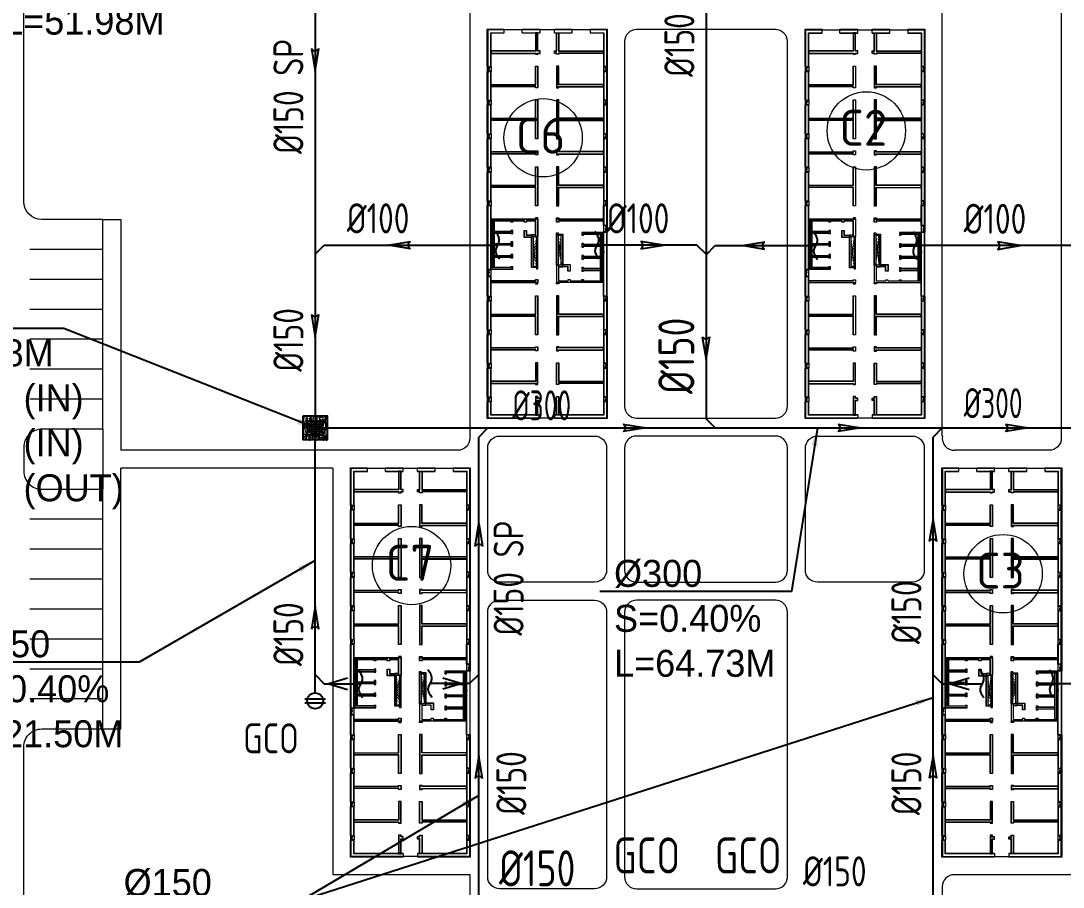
# Model space of a CAD drawing. Header units: metres. Extents: x 6917732 to 8046551, y 3602874 to 4094271.
# Drawn here: x 7174587 to 7261550, y 3701107 to 3773368 of the extents above; entities that cross this region are included whole.
import ezdxf

# ---------------------------------------------------------------- set-up
doc = ezdxf.new("R2010")
doc.units = ezdxf.units.M
doc.header["$LTSCALE"] = 0.5
doc.header["$MEASUREMENT"] = 0
for name, pattern in [('03000 - Plant Layout 1$0$CENTER2', [1.125, 0.75, -0.125, 0.125, -0.125]), ('CENTER2', [1.125, 0.75, -0.125, 0.125, -0.125]), ('HIDDEN2', [4.7625, 3.175, -1.5875]), ('MD-PAV-ACCO-3-AR-001-GRF$0$DASHED2', [0.375, 0.25, -0.125]), ('MD-PAV-ACCO-3-AR-001-GRF$0$HIDDEN', [9.525, 6.35, -3.175])]:
    doc.linetypes.add(name, pattern=pattern)
doc.layers.get('0').update_dxf_attribs({"linetype": 'CONTINUOUS'})
for name, color, linetype, lineweight in [('AN-LEGN', 1, 'CONTINUOUS', 20), ('AN-TEXT', 7, 'CONTINUOUS', 40), ('CI-PED-FOOTPATH', 44, 'CONTINUOUS', 0), ('MD-PAV-ACCO-3-AR-001-GRF$0$AR-P-WLI (0.25)-Internal Lining', 7, 'CONTINUOUS', 35), ('MD-PAV-ACCO-3-AR-001-GRF$0$AR-P-WLX (0.25)-External wall', 3, 'CONTINUOUS', 35), ('MD-PAV-ACCO-3-AR-001-GRF$0$AR-WALL-FULL-EXTR', 72, 'CONTINUOUS', 35), ('MD-PAV-ACCO-3-AR-001-GRF$0$AR-WALL-FULL-INTR', 72, 'CONTINUOUS', 35), ('Sewer Line', 4, 'CONTINUOUS', 25)]:
    doc.layers.add(name, color=color, linetype=linetype, lineweight=lineweight)
for name, color, linetype in [('CI-CEN', 1, '03000 - Plant Layout 1$0$CENTER2'), ('CI-ROAD', 11, 'CONTINUOUS'), ('CI-ROAD-CARPARK', 13, 'CONTINUOUS'), ('Drainage Line', 7, 'CENTER2'), ('MD-PAV-ACCO-3-AR-001-GRF$0$AR-HID (0.2)-Hidden linework', 2, 'MD-PAV-ACCO-3-AR-001-GRF$0$HIDDEN'), ('MD-PAV-ACCO-3-AR-001-GRF$0$AR-HIDDEN', 8, 'MD-PAV-ACCO-3-AR-001-GRF$0$HIDDEN'), ('MD-PAV-ACCO-3-AR-001-GRF$0$AR-P-FRM (0.2)-window', 20, 'CONTINUOUS'), ('P-Detl-Note', 2, 'CONTINUOUS'), ('RD-TXT', 7, 'CONTINUOUS'), ('TXT-BLDG NO', 20, 'CONTINUOUS')]:
    doc.layers.add(name, color=color, linetype=linetype)
doc.layers.get('CI-CEN').off()
doc.styles.add('3.5mm', font='ISO3098B.shx', dxfattribs={"height": 3.5})
doc.styles.add('BASE PLAN SEWER$0$Style-font061', font='font061.shx')
doc.styles.add('ROMANS', font='ROMANS.shx', dxfattribs={"width": 0.9})
doc.dimstyles.new('1-200', dxfattribs={"dimtxt": 3000, "dimasz": 3000, "dimexe": 1000, "dimexo": 1000, "dimgap": 1000, "dimtad": 1, "dimdec": 0, "dimdsep": 46, "dimtxsty": 'ROMANS', "dimcen": 0, "dimclrd": 5, "dimclre": 5, "dimclrt": 2, "dimadec": 0, "dimazin": 2, "dimtfac": 1, "dimtdec": 0, "dimtmove": 2, "dimatfit": 2, "dimfxl": 1, "dimtolj": 1, "dimtzin": 0, "dimlwd": -1, "dimlwe": -1, "dimarcsym": 0})

# ---------------------------------------------------------------- blocks, each defined once
blk = doc.blocks.new('flow direction')
at = {"layer": 'Sewer Line'}
for p, q in [((40, 70), (-380, 0)), ((-380, 0), (40, -70))]:
    blk.add_line(p, q, dxfattribs=at)
blk.add_arc((82, 0), 81.6, 120.66, 239.34, dxfattribs=at)
blk = doc.blocks.new('eewd')
at = {"color": 15, "lineweight": 0}
for p, q in [((12525, -1810, 0), (12525, -1960, 0)), ((13225, -1960, 0), (13225, -1810, 0))]:
    blk.add_line(p, q, dxfattribs=at)
at = {"layer": 'MD-PAV-ACCO-3-AR-001-GRF$0$AR-HID (0.2)-Hidden linework', "color": 15, "lineweight": 0}
for p, q in [((12450, -150, 0), (16325, -275, 0)), ((12450, -275, 0), (16325, -150, 0)), ((15200, -9520, 0), (11325, -9395, 0)), ((15200, -9395, 0), (11325, -9520, 0))]:
    blk.add_line(p, q, dxfattribs=at)
at = {"layer": 'MD-PAV-ACCO-3-AR-001-GRF$0$AR-HIDDEN', "color": 15, "linetype": 'MD-PAV-ACCO-3-AR-001-GRF$0$DASHED2', "lineweight": 0, "ltscale": 0.1, "elevation": 0}
for points in [[(15025, -3935), (12550, -3660)], [(12550, -3935), (15025, -3660)], [(12625, -5735), (15100, -6010)], [(15100, -5735), (12625, -6010)]]:
    blk.add_lwpolyline(points, dxfattribs=at)
at = {"layer": 'MD-PAV-ACCO-3-AR-001-GRF$0$AR-P-FRM (0.2)-window', "color": 15, "lineweight": 0}
for p, q in [((1250, 163, 0), (1250, -150, 0)), ((1650, 163, 0), (1250, 163, 0)), ((1300, 163, 0), (1300, -150, 0)), ((1600, 75, 0), (1300, 75, 0)), ((1600, 45, 0), (1300, 45, 0)), ((1450, -35, 0), (1450, 163, 0)), ((1600, 163, 0), (1600, -150, 0)), ((1650, 163, 0), (1650, -150, 0)), ((4049, 163, 0), (4049, -150, 0)), ((4449, 163, 0), (4049, 163, 0)), ((4099, 163, 0), (4099, -150, 0)), ((4399, 75, 0), (4099, 75, 0)), ((4399, 45, 0), (4099, 45, 0)), ((4249, -35, 0), (4249, 163, 0)), ((4399, 163, 0), (4399, -150, 0)), ((4449, 163, 0), (4449, -150, 0)), ((6849, 163, 0), (6849, -150, 0)), ((7249, 163, 0), (6849, 163, 0)), ((6899, 163, 0), (6899, -150, 0)), ((7199, 75, 0), (6899, 75, 0)), ((7199, 45, 0), (6899, 45, 0)), ((7049, -35, 0), (7049, 163, 0)), ((7199, 163, 0), (7199, -150, 0)), ((7249, 163, 0), (7249, -150, 0)), ((9649, 163, 0), (9649, -150, 0)), ((10049, 163, 0), (9649, 163, 0)), ((9699, 163, 0), (9699, -150, 0)), ((9999, 75, 0), (9699, 75, 0)), ((9999, 45, 0), (9699, 45, 0)), ((9849, -35, 0), (9849, 163, 0)), ((9999, 163, 0), (9999, -150, 0)), ((10049, 163, 0), (10049, -150, 0)), ((11700, 163, 0), (11700, -150, 0)), ((11700, 163, 0), (12300, 163, 0)), ((11750, 163, 0), (11750, -150, 0)), ((11750, 75, 0), (12030, 75, 0)), ((11750, 45, 0), (12250, 45, 0)), ((11970, 15, 0), (11970, 45, 0)), ((11970, 15, 0), (12250, 15, 0)), ((12000, -35, 0), (12000, 163, 0)), ((12030, 45, 0), (12030, 75, 0)), ((12250, 163, 0), (12250, -150, 0)), ((12300, 163, 0), (12300, -150, 0)), ((17600, 163, 0), (17600, -150, 0)), ((18000, 163, 0), (17600, 163, 0)), ((17650, 163, 0), (17650, -150, 0)), ((17950, 75, 0), (17650, 75, 0)), ((17950, 45, 0), (17650, 45, 0)), ((17800, -35, 0), (17800, 163, 0)), ((17950, 163, 0), (17950, -150, 0)), ((18000, 163, 0), (18000, -150, 0)), ((20400, 163, 0), (20400, -150, 0)), ((20800, 163, 0), (20400, 163, 0)), ((20450, 163, 0), (20450, -150, 0)), ((20750, 75, 0), (20450, 75, 0)), ((20750, 45, 0), (20450, 45, 0)), ((20600, -35, 0), (20600, 163, 0)), ((20750, 163, 0), (20750, -150, 0)), ((20800, 163, 0), (20800, -150, 0)), ((23199, 163, 0), (23199, -150, 0)), ((23599, 163, 0), (23199, 163, 0)), ((23249, 163, 0), (23249, -150, 0)), ((23549, 75, 0), (23249, 75, 0)), ((23549, 45, 0), (23249, 45, 0)), ((23399, -35, 0), (23399, 163, 0)), ((23549, 163, 0), (23549, -150, 0)), ((23599, 163, 0), (23599, -150, 0)), ((25999, 163, 0), (25999, -150, 0)), ((26399, 163, 0), (25999, 163, 0)), ((26049, 163, 0), (26049, -150, 0)), ((26349, 75, 0), (26049, 75, 0)), ((26349, 45, 0), (26049, 45, 0)), ((26199, -35, 0), (26199, 163, 0)), ((26349, 163, 0), (26349, -150, 0)), ((26399, 163, 0), (26399, -150, 0)), ((28799, 163, 0), (28799, -150, 0)), ((29199, 163, 0), (28799, 163, 0)), ((28849, 163, 0), (28849, -150, 0)), ((29149, 75, 0), (28849, 75, 0)), ((29149, 45, 0), (28849, 45, 0)), ((28999, -35, 0), (28999, 163, 0)), ((29149, 163, 0), (29149, -150, 0)), ((29199, 163, 0), (29199, -150, 0)), ((1650, -150, 0), (1250, -150, 0)), ((4449, -150, 0), (4049, -150, 0)), ((7249, -150, 0), (6849, -150, 0)), ((10049, -150, 0), (9649, -150, 0)), ((11700, -150, 0), (12300, -150, 0)), ((18000, -150, 0), (17600, -150, 0)), ((20800, -150, 0), (20400, -150, 0)), ((23599, -150, 0), (23199, -150, 0)), ((26399, -150, 0), (25999, -150, 0)), ((29199, -150, 0), (28799, -150, 0)), ((1250, -9833, 0), (1250, -9520, 0)), ((1650, -9520, 0), (1250, -9520, 0)), ((1300, -9833, 0), (1300, -9520, 0)), ((1600, -9833, 0), (1600, -9520, 0)), ((1650, -9833, 0), (1650, -9520, 0)), ((4049, -9833, 0), (4049, -9520, 0)), ((4449, -9520, 0), (4049, -9520, 0)), ((4099, -9833, 0), (4099, -9520, 0)), ((4399, -9833, 0), (4399, -9520, 0)), ((4449, -9833, 0), (4449, -9520, 0)), ((6849, -9833, 0), (6849, -9520, 0)), ((7249, -9520, 0), (6849, -9520, 0)), ((6899, -9833, 0), (6899, -9520, 0)), ((7199, -9833, 0), (7199, -9520, 0)), ((7249, -9833, 0), (7249, -9520, 0)), ((9649, -9833, 0), (9649, -9520, 0)), ((10049, -9520, 0), (9649, -9520, 0)), ((9699, -9833, 0), (9699, -9520, 0)), ((9999, -9833, 0), (9999, -9520, 0)), ((10049, -9833, 0), (10049, -9520, 0)), ((15350, -9833, 0), (15350, -9520, 0)), ((15950, -9520, 0), (15350, -9520, 0)), ((15400, -9833, 0), (15400, -9520, 0)), ((15900, -9833, 0), (15900, -9520, 0)), ((15950, -9833, 0), (15950, -9520, 0)), ((17600, -9833, 0), (17600, -9520, 0)), ((18000, -9520, 0), (17600, -9520, 0)), ((17650, -9833, 0), (17650, -9520, 0)), ((17950, -9833, 0), (17950, -9520, 0)), ((18000, -9833, 0), (18000, -9520, 0)), ((20400, -9833, 0), (20400, -9520, 0)), ((20800, -9520, 0), (20400, -9520, 0)), ((20450, -9833, 0), (20450, -9520, 0)), ((20750, -9833, 0), (20750, -9520, 0)), ((20800, -9833, 0), (20800, -9520, 0)), ((23199, -9833, 0), (23199, -9520, 0)), ((23599, -9520, 0), (23199, -9520, 0)), ((23249, -9833, 0), (23249, -9520, 0)), ((23549, -9833, 0), (23549, -9520, 0)), ((23599, -9833, 0), (23599, -9520, 0)), ((25999, -9833, 0), (25999, -9520, 0)), ((26399, -9520, 0), (25999, -9520, 0)), ((26049, -9833, 0), (26049, -9520, 0)), ((26349, -9833, 0), (26349, -9520, 0)), ((26399, -9833, 0), (26399, -9520, 0)), ((28799, -9833, 0), (28799, -9520, 0)), ((29199, -9520, 0), (28799, -9520, 0)), ((28849, -9833, 0), (28849, -9520, 0)), ((29149, -9833, 0), (29149, -9520, 0)), ((29199, -9833, 0), (29199, -9520, 0)), ((1650, -9833, 0), (1250, -9833, 0)), ((1600, -9715, 0), (1300, -9715, 0)), ((1600, -9745, 0), (1300, -9745, 0)), ((1450, -9635, 0), (1450, -9833, 0)), ((4449, -9833, 0), (4049, -9833, 0)), ((4399, -9715, 0), (4099, -9715, 0)), ((4399, -9745, 0), (4099, -9745, 0)), ((4249, -9635, 0), (4249, -9833, 0)), ((7249, -9833, 0), (6849, -9833, 0)), ((7199, -9715, 0), (6899, -9715, 0)), ((7199, -9745, 0), (6899, -9745, 0)), ((7049, -9635, 0), (7049, -9833, 0)), ((10049, -9833, 0), (9649, -9833, 0)), ((9999, -9715, 0), (9699, -9715, 0)), ((9999, -9745, 0), (9699, -9745, 0)), ((9849, -9635, 0), (9849, -9833, 0)), ((15950, -9833, 0), (15350, -9833, 0)), ((15680, -9685, 0), (15400, -9685, 0)), ((15900, -9715, 0), (15400, -9715, 0)), ((15620, -9715, 0), (15620, -9745, 0)), ((15900, -9745, 0), (15620, -9745, 0)), ((15650, -9635, 0), (15650, -9833, 0)), ((15680, -9685, 0), (15680, -9715, 0)), ((18000, -9833, 0), (17600, -9833, 0)), ((17950, -9715, 0), (17650, -9715, 0)), ((17950, -9745, 0), (17650, -9745, 0)), ((17800, -9635, 0), (17800, -9833, 0)), ((20800, -9833, 0), (20400, -9833, 0)), ((20750, -9715, 0), (20450, -9715, 0)), ((20750, -9745, 0), (20450, -9745, 0)), ((20600, -9635, 0), (20600, -9833, 0)), ((23599, -9833, 0), (23199, -9833, 0)), ((23549, -9715, 0), (23249, -9715, 0)), ((23549, -9745, 0), (23249, -9745, 0)), ((23399, -9635, 0), (23399, -9833, 0)), ((26399, -9833, 0), (25999, -9833, 0)), ((26349, -9715, 0), (26049, -9715, 0)), ((26349, -9745, 0), (26049, -9745, 0)), ((26199, -9635, 0), (26199, -9833, 0)), ((29199, -9833, 0), (28799, -9833, 0)), ((29149, -9715, 0), (28849, -9715, 0)), ((29149, -9745, 0), (28849, -9745, 0)), ((28999, -9635, 0), (28999, -9833, 0))]:
    blk.add_line(p, q, dxfattribs=at)
at = {"layer": 'MD-PAV-ACCO-3-AR-001-GRF$0$AR-P-WLI (0.25)-Internal Lining', "color": 15, "lineweight": 0, "ltscale": 0.25}
for p, q in [((12300, -150, 0), (12300, -1960, 0)), ((12325, -150, 0), (12325, -1935, 0)), ((12425, -1835, 0), (12425, -150, 0)), ((12450, -1810, 0), (12450, -150, 0)), ((12450, -275, 0), (16325, -275, 0)), ((12450, -375, 0), (16325, -375, 0)), ((16325, -400, 0), (12450, -395, 0)), ((13300, -396, 0), (13300, -1810, 0)), ((13325, -396, 0), (13325, -1810, 0)), ((13425, -396, 0), (13425, -1810, 0)), ((13450, -397, 0), (13450, -1810, 0)), ((14300, -1810, 0), (14300, -398, 0)), ((14325, -1810, 0), (14325, -398, 0)), ((14425, -398, 0), (14425, -1810, 0)), ((14450, -400, 0), (14450, -1810, 0)), ((16325, -275, 0), (16325, -400, 0)), ((12300, -1960, 0), (12525, -1960, 0)), ((12325, -1935, 0), (12525, -1935, 0)), ((12525, -1835, 0), (12425, -1835, 0)), ((12525, -1810, 0), (12450, -1810, 0)), ((13525, -1810, 0), (13225, -1810, 0)), ((13525, -1835, 0), (13225, -1835, 0)), ((13225, -1935, 0), (13525, -1935, 0)), ((13225, -1960, 0), (13525, -1960, 0)), ((13525, -1960, 0), (13525, -1810, 0)), ((13525, -1935, 0), (13525, -1835, 0)), ((14425, -7710, 0), (14125, -7710, 0)), ((14125, -7710, 0), (14125, -7860, 0)), ((14425, -7735, 0), (14125, -7735, 0)), ((14125, -7735, 0), (14125, -7835, 0)), ((14425, -7860, 0), (14425, -7710, 0)), ((15350, -7710, 0), (15125, -7710, 0)), ((15125, -7710, 0), (15125, -7860, 0)), ((15325, -7735, 0), (15125, -7735, 0)), ((15325, -9520, 0), (15325, -7735, 0)), ((15350, -9520, 0), (15350, -7710, 0)), ((13200, -9295, 0), (13200, -7860, 0)), ((13225, -9295, 0), (13225, -7835, 0)), ((13325, -9295, 0), (13325, -7835, 0)), ((13350, -9295, 0), (13350, -7860, 0)), ((14125, -7835, 0), (14225, -7835, 0)), ((14125, -7860, 0), (14200, -7860, 0)), ((14200, -9295, 0), (14200, -7860, 0)), ((14225, -9295, 0), (14225, -7835, 0)), ((14325, -7835, 0), (14425, -7835, 0)), ((14325, -9295, 0), (14325, -7835, 0)), ((14350, -7860, 0), (14425, -7860, 0)), ((14350, -9295, 0), (14350, -7860, 0)), ((15125, -7835, 0), (15225, -7835, 0)), ((15125, -7860, 0), (15200, -7860, 0)), ((15200, -9520, 0), (15200, -7860, 0)), ((15225, -9520, 0), (15225, -7835, 0)), ((11325, -9395, 0), (11325, -9270, 0)), ((11325, -9270, 0), (15200, -9270, 0)), ((11325, -9395, 0), (11325, -9295, 0)), ((11325, -9295, 0), (15200, -9295, 0)), ((13525, -9395, 0), (11325, -9395, 0)), ((15200, -9395, 0), (11325, -9395, 0)), ((13775, -9520, 0), (13675, -9520, 0)), ((13800, -9545, 0), (13675, -9545, 0))]:
    blk.add_line(p, q, dxfattribs=at)
at = {"layer": 'MD-PAV-ACCO-3-AR-001-GRF$0$AR-P-WLI (0.25)-Internal Lining', "color": 15, "lineweight": 0, "elevation": 0}
for points in [[(2775, -150), (2775, -3885), (2675, -3885), (2675, -4035), (2775, -4035), (2775, -4035), (4474, -4035), (4474, -3885), (2925, -3885), (2925, -150)], [(2750, -150), (2750, -3860), (2675, -3860), (2675, -4060), (2775, -4060), (4474, -4060), (4474, -3860), (2950, -3860), (2950, -150)], [(2925, -125), (2775, -125)], [(12325, -4035), (15025, -4035)], [(15125, -3885), (15150, -3885), (15150, -3535), (15025, -3535), (15025, -3885)], [(12525, -5785), (12500, -5785), (12500, -6135), (12625, -6135), (12625, -5785)], [(12625, -5635), (15325, -5635)], [(16300, -7685), (16300, -5810), (16225, -5810), (16225, -5610), (16500, -5610), (16500, -9545), (16300, -9545), (16300, -7710)], [(24900, -9520), (24900, -5810), (26425, -5810), (26425, -5610), (23175, -5610), (23175, -5810), (24700, -5810), (24700, -9520)], [(24875, -9520), (24875, -5785), (26425, -5785), (26425, -5635), (23175, -5635), (23175, -5785), (24725, -5785), (24725, -9520)]]:
    blk.add_lwpolyline(points, dxfattribs=at)
for points in [[(5750, -125), (5750, -3860), (5825, -3860), (5825, -4060), (5474, -4060), (5474, -3860), (5550, -3860), (5550, -125)], [(5725, -150), (5725, -3885), (5825, -3885), (5825, -4035), (5474, -4035), (5474, -3885), (5575, -3885), (5575, -150)], [(8550, -125), (8550, -3860), (10075, -3860), (10075, -4060), (6825, -4060), (6825, -3860), (8350, -3860), (8350, -125)], [(8525, -150), (8525, -3885), (10075, -3885), (10075, -4035), (6825, -4035), (6825, -3885), (8375, -3885), (8375, -150)], [(11350, -125), (11350, -3860), (11425, -3860), (11425, -4060), (11150, -4060), (11150, -125)], [(11325, -150), (11325, -3885), (11425, -3885), (11425, -4035), (11175, -4035), (11175, -150)], [(16500, -125), (16500, -4060), (15025, -4060), (15025, -3860), (16300, -3860), (16300, -3110), (16225, -3110), (16225, -2910), (16300, -2910), (16300, -125)], [(16475, -150), (16475, -4035), (15025, -4035), (15025, -3885), (16325, -3885), (16325, -3085), (16225, -3085), (16225, -2935), (16325, -2935), (16325, -150)], [(19300, -125), (19300, -3860), (20825, -3860), (20825, -4060), (17575, -4060), (17575, -3860), (19100, -3860), (19100, -125)], [(19275, -150), (19275, -3885), (20825, -3885), (20825, -4035), (17575, -4035), (17575, -3885), (19125, -3885), (19125, -150)], [(22100, -125), (22100, -3860), (22175, -3860), (22175, -4060), (21825, -4060), (21825, -3860), (21900, -3860), (21900, -125)], [(22075, -150), (22075, -3885), (22175, -3885), (22175, -4035), (21825, -4035), (21825, -3885), (21925, -3885), (21925, -150)], [(24900, -125), (24900, -3860), (26425, -3860), (26425, -4060), (23175, -4060), (23175, -3860), (24700, -3860), (24700, -125)], [(24875, -150), (24875, -3885), (26425, -3885), (26425, -4035), (23175, -4035), (23175, -3885), (24725, -3885), (24725, -150)], [(24725, -3885), (24875, -3885), (24875, -150), (24725, -150)], [(27700, -125), (27700, -3860), (29225, -3860), (29225, -4060), (27425, -4060), (27425, -3860), (27500, -3860), (27500, -125)], [(27675, -150), (27675, -3885), (29225, -3885), (29225, -4035), (27425, -4035), (27425, -3885), (27525, -3885), (27525, -150)], [(30500, -4060), (32025, -4060), (32025, -3860), (30500, -3860), (30500, -125), (30300, -125), (30300, -3860), (30225, -3860), (30225, -4060), (30300, -4060), (30300, -4235), (30500, -4235)], [(30475, -4035), (32000, -4035), (32000, -3885), (30475, -3885), (30475, -150), (30325, -150), (30325, -3885), (30225, -3885), (30225, -4035), (30325, -4035), (30325, -4235), (30475, -4235)], [(14950, -2910), (15525, -2910), (15525, -3110), (15150, -3110), (15150, -3535), (14950, -3535)], [(14975, -2935), (15525, -2935), (15525, -3085), (15125, -3085), (15125, -3535), (14975, -3535)], [(125, -4060), (1345, -4060), (1345, -4235), (1545, -4235), (1545, -4060), (1675, -4060), (1675, -3860), (125, -3860)], [(125, -4035), (1370, -4035), (1370, -4235), (1520, -4235), (1520, -4035), (1675, -4035), (1675, -3885), (125, -3885)], [(11175, -4060), (11175, -3860), (11075, -3860), (11075, -4060)], [(11175, -4035), (11175, -3885), (11075, -3885), (11075, -4035)], [(12325, -3935), (12325, -4060), (15025, -4060), (15025, -3935)], [(15025, -3660), (12550, -3660), (12550, -3935), (12425, -3935), (12425, -3535), (15025, -3535)], [(15025, -3660), (12550, -3660), (12550, -3935), (12450, -3935), (12450, -3560), (15025, -3560)], [(15125, -3535), (15025, -3535), (15025, -3885), (15125, -3885)], [(16475, -3885), (16475, -4035), (16575, -4035), (16575, -3885)], [(16500, -3860), (16500, -4060), (16575, -4060), (16575, -3860)], [(125, -5635), (1370, -5635), (1370, -5435), (1520, -5435), (1520, -5635), (1675, -5635), (1675, -5785), (125, -5785)], [(125, -5610), (1345, -5610), (1345, -5435), (1545, -5435), (1545, -5610), (1675, -5610), (1675, -5810), (125, -5810)], [(2750, -9545), (2750, -5810), (2675, -5810), (2675, -5610), (2775, -5610), (4474, -5610), (4474, -5810), (2950, -5810), (2950, -9545)], [(2775, -9520), (2775, -5785), (2675, -5785), (2675, -5635), (2775, -5635), (2775, -5635), (4474, -5635), (4474, -5785), (2925, -5785), (2925, -9520)], [(5750, -9545), (5750, -5810), (5825, -5810), (5825, -5610), (5474, -5610), (5474, -5810), (5550, -5810), (5550, -9545)], [(5725, -9520), (5725, -5785), (5825, -5785), (5825, -5635), (5474, -5635), (5474, -5785), (5575, -5785), (5575, -9520)], [(8550, -9545), (8550, -5810), (10075, -5810), (10075, -5610), (6825, -5610), (6825, -5810), (8350, -5810), (8350, -9545)], [(8525, -9520), (8525, -5785), (10075, -5785), (10075, -5635), (6825, -5635), (6825, -5785), (8375, -5785), (8375, -9520)], [(11175, -5610), (11175, -5810), (11075, -5810), (11075, -5610)], [(11175, -5610), (11175, -5810), (11075, -5810), (11075, -5610)], [(11175, -5635), (11175, -5785), (11075, -5785), (11075, -5635)], [(11175, -5635), (11175, -5785), (11075, -5785), (11075, -5635)], [(11175, -9520), (11175, -5635), (12625, -5635), (12625, -5785), (11325, -5785), (11325, -6585), (11425, -6585), (11425, -6735), (11325, -6735), (11325, -9520)], [(12525, -6135), (12625, -6135), (12625, -5785), (12525, -5785)], [(12625, -5735), (12625, -5610), (15325, -5610), (15325, -5735)], [(12625, -6010), (15100, -6010), (15100, -5735), (15225, -5735), (15225, -6135), (12625, -6135)], [(12625, -6010), (15100, -6010), (15100, -5735), (15200, -5735), (15200, -6110), (12625, -6110)], [(16325, -9520), (16325, -5785), (16225, -5785), (16225, -5635), (16475, -5635), (16475, -9520)], [(16475, -5785), (16475, -5635), (16575, -5635), (16575, -5785)], [(16500, -5810), (16500, -5610), (16575, -5610), (16575, -5810)], [(19300, -9545), (19300, -5810), (20825, -5810), (20825, -5610), (17575, -5610), (17575, -5810), (19100, -5810), (19100, -9545)], [(19275, -9520), (19275, -5785), (20825, -5785), (20825, -5635), (17575, -5635), (17575, -5785), (19125, -5785), (19125, -9520)], [(22100, -9545), (22100, -5810), (22175, -5810), (22175, -5610), (21825, -5610), (21825, -5810), (21900, -5810), (21900, -9545)], [(22075, -9520), (22075, -5785), (22175, -5785), (22175, -5635), (21825, -5635), (21825, -5785), (21925, -5785), (21925, -9520)], [(27700, -9545), (27700, -5810), (29225, -5810), (29225, -5610), (27425, -5610), (27425, -5810), (27500, -5810), (27500, -9545)], [(27675, -9520), (27675, -5785), (29225, -5785), (29225, -5635), (27425, -5635), (27425, -5785), (27525, -5785), (27525, -9520)], [(30475, -5635), (32000, -5635), (32000, -5785), (30475, -5785), (30475, -9520), (30325, -9520), (30325, -5785), (30225, -5785), (30225, -5635), (30325, -5635), (30325, -5435), (30475, -5435)], [(30500, -5610), (32025, -5610), (32025, -5810), (30500, -5810), (30500, -9545), (30300, -9545), (30300, -5810), (30225, -5810), (30225, -5610), (30300, -5610), (30300, -5435), (30500, -5435)], [(12675, -6735), (12125, -6735), (12125, -6585), (12525, -6585), (12525, -6135), (12675, -6135)], [(12700, -6760), (12125, -6760), (12125, -6560), (12500, -6560), (12500, -6135), (12700, -6135)]]:
    blk.add_lwpolyline(points, close=True, dxfattribs=at)
at = {"layer": 'MD-PAV-ACCO-3-AR-001-GRF$0$AR-P-WLI (0.25)-Internal Lining', "color": 15, "lineweight": 0, "ltscale": 0.25, "elevation": 0}
for points in [[(15275, -1935), (15525, -1935), (15525, -1835), (15425, -1835), (15425, -399)], [(15325, -399), (15325, -1835), (15275, -1835), (15275, -1935), (15275, -1935)], [(15300, -399), (15300, -1810), (15275, -1810), (15275, -1960), (15525, -1960), (15525, -1810), (15450, -1810), (15450, -399)], [(15450, -375), (15300, -375)], [(15425, -375), (15325, -375)], [(12425, -7735), (12125, -7735), (12125, -7835), (12225, -7835), (12225, -9295), (12325, -9295), (12325, -7835), (12425, -7835), (12425, -7735), (12425, -7735)], [(13350, -7860), (13425, -7860), (13425, -7710), (13125, -7710), (13125, -7860), (13200, -7860)], [(13325, -7835), (13400, -7835), (13400, -7735), (13125, -7735), (13125, -7835), (13225, -7835)], [(13325, -7860), (13325, -7860)]]:
    blk.add_lwpolyline(points, dxfattribs=at)
for points in [[(14575, -1810), (14225, -1810), (14225, -1960), (14575, -1960)], [(14575, -1835), (14225, -1835), (14225, -1935), (14575, -1935)], [(16225, -1810), (16325, -1810), (16325, -1960), (16225, -1960)], [(16225, -1835), (16300, -1835), (16300, -1935), (16225, -1935)], [(11425, -7860), (11325, -7860), (11325, -7710), (11425, -7710)], [(11425, -7835), (11350, -7835), (11350, -7735), (11425, -7735)], [(12425, -7710), (12125, -7710), (12125, -7860), (12200, -7860), (12200, -9295), (12350, -9295), (12350, -7860), (12425, -7860)]]:
    blk.add_lwpolyline(points, close=True, dxfattribs=at)
at = {"layer": 'MD-PAV-ACCO-3-AR-001-GRF$0$AR-P-WLX (0.25)-External wall', "color": 15, "lineweight": 0}
for p, q in [((1250, 163, 0), (1250, -150, 0)), ((1650, 163, 0), (1650, -150, 0)), ((4049, 163, 0), (4049, -150, 0)), ((4449, 163, 0), (4449, -150, 0)), ((6849, 163, 0), (6849, -150, 0)), ((7249, 163, 0), (7249, -150, 0)), ((9649, 163, 0), (9649, -150, 0)), ((10049, 163, 0), (10049, -150, 0)), ((11700, 163, 0), (11700, -150, 0)), ((12300, 163, 0), (12300, -150, 0)), ((18000, 163, 0), (18000, -150, 0)), ((20400, -150, 0), (20400, 163, 0)), ((20800, -150, 0), (20800, 163, 0)), ((23199, 163, 0), (23199, -150, 0)), ((23599, 163, 0), (23599, -150, 0)), ((25999, 163, 0), (25999, -150, 0)), ((26399, 163, 0), (26399, -150, 0)), ((28799, 163, 0), (28799, -150, 0)), ((29199, 163, 0), (29199, -150, 0)), ((32000, -1254, 0), (32313, -1254, 0)), ((32000, -2754, 0), (32313, -2754, 0)), ((32000, -4235, 0), (32313, -4235, 0)), ((32000, -5435, 0), (32313, -5435, 0)), ((32000, -6914, 0), (32313, -6914, 0)), ((32313, -8414, 0), (32000, -8414, 0)), ((1250, -9520, 0), (1250, -9833, 0)), ((1650, -9520, 0), (1650, -9833, 0)), ((4049, -9520, 0), (4049, -9833, 0)), ((4449, -9520, 0), (4449, -9833, 0)), ((6849, -9520, 0), (6849, -9833, 0)), ((7249, -9520, 0), (7249, -9833, 0)), ((9649, -9520, 0), (9649, -9833, 0)), ((10049, -9833, 0), (10049, -9520, 0)), ((15350, -9833, 0), (15350, -9520, 0)), ((15950, -9833, 0), (15950, -9520, 0)), ((17600, -9520, 0), (17600, -9833, 0)), ((17600, -9833, 0), (17600, -9520, 0)), ((18000, -9520, 0), (18000, -9833, 0)), ((20400, -9520, 0), (20400, -9833, 0)), ((20800, -9520, 0), (20800, -9833, 0)), ((23199, -9520, 0), (23199, -9833, 0)), ((23599, -9520, 0), (23599, -9833, 0)), ((25999, -9520, 0), (25999, -9833, 0)), ((26399, -9520, 0), (26399, -9833, 0)), ((28799, -9520, 0), (28799, -9833, 0)), ((29199, -9520, 0), (29199, -9833, 0))]:
    blk.add_line(p, q, dxfattribs=at)
at = {"layer": 'MD-PAV-ACCO-3-AR-001-GRF$0$AR-P-WLX (0.25)-External wall', "color": 15, "lineweight": 0, "elevation": 0}
for points in [[(-163, -4235), (-163, 163), (1250, 163)], [(1250, 125), (-125, 125), (-125, -4235)], [(1650, 163), (4049, 163)], [(4049, 125), (1650, 125)], [(4449, 163), (6849, 163)], [(6849, 125), (4449, 125)], [(7249, 163), (9649, 163)], [(9649, 125), (7249, 125)], [(10049, 163), (11700, 163)], [(11700, 125), (10049, 125)], [(12300, 163), (17600, 163)], [(17600, 125), (12300, 125)], [(17600, 163), (17600, -150)], [(18000, 163), (20400, 163)], [(20400, 125), (18000, 125)], [(20800, 163), (23199, 163)], [(23199, 125), (20800, 125)], [(23599, 163), (25999, 163)], [(25999, 125), (23599, 125)], [(26399, 163), (28799, 163)], [(28799, 125), (26399, 125)], [(29199, 163), (32313, 163), (32313, -1254)], [(32275, -1254), (32275, 125), (29199, 125)], [(125, -4235), (125, -125), (1250, -125)], [(150, -4235), (150, -150), (1250, -150)], [(1650, -125), (1650, -125), (4049, -125)], [(1650, -150), (4049, -150)], [(4449, -125), (4449, -125), (6849, -125)], [(4449, -150), (6849, -150)], [(7249, -125), (7249, -125), (9649, -125)], [(7249, -150), (9649, -150)], [(10049, -125), (10049, -125), (11700, -125)], [(10049, -150), (11700, -150)], [(12300, -125), (17600, -125)], [(12300, -150), (17600, -150)], [(18000, -125), (18000, -125), (20400, -125)], [(18000, -150), (20400, -150)], [(20800, -125), (20800, -125), (23199, -125)], [(20800, -150), (23199, -150)], [(23599, -125), (23599, -125), (25999, -125)], [(23599, -150), (25999, -150)], [(26399, -125), (26399, -125), (28799, -125)], [(26399, -150), (28799, -150)], [(29199, -125), (29199, -125), (32025, -125), (32025, -1254)], [(29199, -150), (32000, -150), (32000, -1254)], [(32000, -2754), (32000, -4235)], [(32025, -2754), (32025, -4235)], [(32275, -4235), (32275, -2754)], [(32313, -2754), (32313, -4235)], [(1250, -9833), (-163, -9833), (-163, -5435)], [(-125, -5435), (-125, -9795), (1250, -9795)], [(1250, -9545), (1250, -9545), (125, -9545), (125, -5435)], [(1250, -9520), (150, -9520), (150, -5435)], [(32000, -5435), (32000, -6914)], [(32025, -5435), (32025, -6914)], [(32275, -6914), (32275, -5435)], [(32313, -5435), (32313, -6914)], [(29199, -9795), (32275, -9795), (32275, -8414)], [(32025, -8414), (32025, -9545), (29199, -9545)], [(32313, -8414), (32313, -9833), (29199, -9833)], [(32000, -8414), (32000, -9520), (29199, -9520)], [(4049, -9520), (1650, -9520)], [(4049, -9545), (4049, -9545), (1650, -9545)], [(6849, -9520), (4449, -9520)], [(6849, -9545), (6849, -9545), (4449, -9545)], [(9649, -9520), (7249, -9520)], [(9649, -9545), (9628, -9545), (7249, -9545)], [(10049, -9520), (15350, -9520)], [(10049, -9545), (10049, -9545), (15350, -9545)], [(17600, -9520), (15950, -9520)], [(15950, -9520), (17600, -9520)], [(17600, -9545), (17600, -9545), (15950, -9545)], [(15950, -9545), (15950, -9545), (17600, -9545)], [(20400, -9520), (18000, -9520)], [(20400, -9545), (20400, -9545), (18000, -9545)], [(23199, -9520), (20800, -9520)], [(23199, -9545), (23199, -9545), (20800, -9545)], [(25999, -9520), (23599, -9520)], [(25999, -9545), (25999, -9545), (23599, -9545)], [(28799, -9520), (26399, -9520)], [(28799, -9545), (28799, -9545), (26399, -9545)], [(1650, -9795), (4049, -9795)], [(4049, -9833), (1650, -9833)], [(4449, -9795), (6849, -9795)], [(6849, -9833), (4449, -9833)], [(7249, -9795), (9649, -9795)], [(9649, -9833), (7249, -9833)], [(15350, -9795), (10049, -9795)], [(10049, -9833), (15350, -9833)], [(15950, -9795), (17600, -9795)], [(17600, -9795), (15950, -9795)], [(17600, -9833), (15950, -9833)], [(15950, -9833), (17600, -9833)], [(18000, -9795), (20400, -9795)], [(20400, -9833), (18000, -9833)], [(20800, -9795), (23199, -9795)], [(23199, -9833), (20800, -9833)], [(23599, -9795), (25999, -9795)], [(25999, -9833), (23599, -9833)], [(26399, -9795), (28799, -9795)], [(28799, -9833), (26399, -9833)]]:
    blk.add_lwpolyline(points, dxfattribs=at)
at = {"layer": 'MD-PAV-ACCO-3-AR-001-GRF$0$AR-WALL-FULL-EXTR', "color": 15, "lineweight": 0}
for p, q in [((150, -4235, 0), (-163, -4235, 0)), ((150, -5435, 0), (-163, -5435, 0))]:
    blk.add_line(p, q, dxfattribs=at)
at = {"layer": 'MD-PAV-ACCO-3-AR-001-GRF$0$AR-WALL-FULL-INTR', "color": 15, "lineweight": 0, "elevation": 0}
blk.add_lwpolyline([(24725, -9520), (24725, -5785), (24875, -5785), (24875, -9520)], dxfattribs=at)
blk = doc.blocks.new('sdsxdc')
at = {"layer": 'CI-PED-FOOTPATH', "color": 15, "lineweight": 0, "elevation": 33, "flags": 128}
for points in [[(7174834, 3809099), (7199626, 3809208, -0.415548), (7200631, 3808207), (7200626, 3775319), (7211041, 3775317, -0.414178), (7212041, 3774317), (7212040, 3738551, -0.414253), (7211039, 3737551), (7200619, 3737553)], [(7251467, 3738728), (7251467, 3738728), (7251468, 3774581, -0.414249), (7252468, 3775581), (7260397, 3775579, -0.414214), (7261397, 3774579), (7261391, 3738544, -0.414214), (7260391, 3737544), (7252504, 3737546)], [(7223459, 3727545, -0.414212), (7222459, 3726545), (7214539, 3726545, -0.414215), (7213539, 3727545), (7213539, 3737738, -0.41425), (7214540, 3738738), (7222460, 3738736, -0.414177), (7223459, 3737736), (7223459, 3727545)], [(7237546, 3726545, 0.414212), (7238546, 3727544), (7238547, 3737734, 0.414177), (7237547, 3738734), (7225960, 3738736, 0.41425), (7224959, 3737736), (7224959, 3727545, 0.414215), (7225959, 3726545), (7237546, 3726545)], [(7200619, 3736053), (7200618, 3702153), (7212038, 3702152), (7212037, 3665566), (7251464, 3665565), (7251464, 3687543, -0.414254), (7252465, 3688543), (7335809, 3688530)], [(7237545, 3700965, 0.414214), (7238545, 3701965), (7238546, 3724044, 0.414215), (7237546, 3725045), (7225959, 3725045, 0.414212), (7224959, 3724045), (7224958, 3701966, 0.414214), (7225958, 3700966), (7237545, 3700965)], [(7262885, 3702145), (7252465, 3702146, 0.414214), (7251465, 3701146), (7251465, 3691039, 0.414178), (7252465, 3690038), (7279428, 3690034, 0.414214), (7280428, 3691034), (7280433, 3720961, 0.414207), (7279433, 3721961), (7263888, 3721964, 0.414221), (7262888, 3720964), (7262885, 3702145)]]:
    blk.add_lwpolyline(points, format="xyb", dxfattribs=at)
at = {"layer": 'CI-PED-FOOTPATH', "color": 15, "lineweight": 0, "elevation": -1973}
for points in [[(7213541, 3772637), (7223460, 3772637), (7223460, 3740236), (7213541, 3740236)], [(7240048, 3772632), (7249967, 3772632), (7249967, 3740232), (7240048, 3740232)], [(7202119, 3736053), (7212038, 3736053), (7212038, 3703652), (7202119, 3703652)], [(7251466, 3736046), (7261385, 3736046), (7261385, 3703645), (7251466, 3703645)]]:
    blk.add_lwpolyline(points, close=True, dxfattribs=at)
at = {"layer": 'CI-PED-FOOTPATH', "color": 15, "lineweight": 0, "elevation": 33, "flags": 128}
for points in [[(7225959, 3740236), (7237546, 3740234, 0.41425), (7238547, 3741234), (7238548, 3771633, 0.414187), (7237548, 3772633), (7225961, 3772635, 0.41424), (7224961, 3771635), (7224960, 3741236, 0.414177)], [(7240046, 3727544), (7240047, 3737733, -0.41425), (7241047, 3738733), (7248967, 3738732, -0.414177), (7249967, 3737732), (7249966, 3727544, -0.414212), (7248966, 3726544), (7241046, 3726544, -0.414215)], [(7213538, 3701966), (7213539, 3724045, -0.414212), (7214539, 3725045), (7222459, 3725045, -0.414215), (7223459, 3724045), (7223458, 3701966, -0.414214), (7222458, 3700966), (7214538, 3700966, -0.414214)]]:
    blk.add_lwpolyline(points, format="xyb", close=True, dxfattribs=at)
for points in [[(7181434, 3756803), (7182934, 3756803), (7182934, 3737553)], [(7181434, 3739303), (7181434, 3734303)], [(7200619, 3737553), (7182934, 3737553)], [(7181433, 3714303), (7182933, 3714303), (7182934, 3736053)], [(7200619, 3736053), (7182934, 3736053)]]:
    blk.add_lwpolyline(points, dxfattribs=at)
at = {"layer": 'CI-PED-FOOTPATH', "color": 15, "lineweight": 0}
blk.add_arc((7252467, 3738546, 0), 1000, 170.43702, 272.12826, dxfattribs=at)
at = {"layer": 'CI-ROAD', "color": 15, "lineweight": 0, "flags": 128}
for points, elevation in [([(7181434, 3739303), (7181434, 3756803), (7176334, 3756803, -0.414204), (7174834, 3758303), (7174834, 3842921, -0.414228), (7176334, 3844421), (7181737, 3844421), (7181739, 3881921)], 33), ([(7181434, 3756803), (7176334, 3756803, -0.414204), (7174834, 3758303), (7174834, 3809099)], 33), ([(7174838, 3659344), (7174840, 3712803, -0.414217), (7176340, 3714303), (7181440, 3714303)], -699)]:
    blk.add_lwpolyline(points, format="xyb", dxfattribs=dict(at, elevation=elevation))
at = {"layer": 'CI-ROAD', "color": 15, "lineweight": 0, "elevation": -699, "flags": 128}
blk.add_lwpolyline([(7181440, 3714303), (7181440, 3734303)], dxfattribs=at)
at = {"layer": 'CI-ROAD-CARPARK', "color": 15, "lineweight": 0, "elevation": 33, "flags": 128}
for points in [[(7181434, 3754303), (7175334, 3754303)], [(7181434, 3751803), (7175334, 3751803)], [(7181434, 3749303), (7175334, 3749303)], [(7181434, 3746803), (7175334, 3746803)], [(7181434, 3744303), (7175334, 3744303)], [(7181434, 3741803), (7175334, 3741803)], [(7181434, 3731803), (7175334, 3731803)], [(7181434, 3729303), (7175333, 3729303)], [(7181433, 3726803), (7175333, 3726803)], [(7181433, 3724303), (7175333, 3724303)], [(7181433, 3721803), (7175333, 3721803)], [(7181433, 3719303), (7175333, 3719303)], [(7181433, 3716803), (7175333, 3716803)]]:
    blk.add_lwpolyline(points, dxfattribs=at)
blk.add_lwpolyline([(7181434, 3739303), (7176334, 3739303, 0.414214), (7174834, 3737803), (7174834, 3735803, 0.414214), (7176334, 3734303), (7181434, 3734303)], format="xyb", dxfattribs=at)
blk = doc.blocks.new('A$C65520D9C')
at = {"layer": 'AN-LEGN', "rotation": 90.00000000025585}
for p in [(-280986, -327209, -383), (-254479, -327213, -383), (-292407, -363793, -383), (-243061, -363799, -383)]:
    blk.add_blockref('eewd', p, dxfattribs=at)
at = {"layer": 'CI-CEN', "color": 8, "linetype": 'HIDDEN2', "lineweight": 0, "ltscale": 2000}
blk.add_blockref('sdsxdc', (-7494656, -4067566, -33), dxfattribs=at)
blk = doc.blocks.new('A$C021B369C')
at = {"layer": 'RD-TXT', "color": 2}
blk.add_blockref('A$C65520D9C', (0, 0), dxfattribs=at)

msp = doc.modelspace()

# ---------------------------------------------------------------- hatches: boundary and pattern name
at = {"layer": 'Sewer Line'}
h = msp.add_hatch(dxfattribs=at)
h.set_pattern_fill('AR-CONC', color=8, scale=2)
h.set_pattern_definition([(50, (6622508.87, 3607480.83), (364.36934, -31.87817), [38.1, -419.1]), (355, (6622508.87, 3607480.83), (-70.48684, 382.1137), [30.48, -335.28117]), (100.451445, (6622539.24, 3607478.17), (293.8825, 350.2355), [32.38002, -356.1805]), (46.1842, (6622508.87, 3607582.43), (542.15808, -84.08466), [57.15, -628.65]), (96.63556, (6622554.05, 3607575.4), (474.80827, 494.85225), [48.57005, -534.2712]), (351.18415, (6622508.9, 3607582.4), (474.80827, 494.85225), [45.71993, -502.91946]), (21, (6622559.67, 3607557.03), (303.22878, -204.5304), [38.1, -419.1]), (326, (6622559.67, 3607557.03), (123.60406, 368.37593), [30.48, -335.28]), (71.451445, (6622584.94, 3607539.98), (426.83284, 163.84554), [32.38002, -356.17988]), (37.5, (6622508.87, 3607480.83), (6.177207, 169.110078), [0, -331.216, 0, -340.36, 0, -336.55]), (7.5, (6622508.87, 3607480.83), (133.639325, 200.36115), [0, -194.056, 0, -323.596, 0, -128.27]), (327.5, (6622395.59, 3607480.83), (271.18119, -11.457488), [0, -127, 0, -396.24, 0, -525.78]), (317.5, (6622344.8, 3607480.83), (296.25836, 50.85298), [0, -165.1, 0, -263.144, 0, -373.38])])
h.paths.add_polyline_path([(7198138.4, 3740416.2), (7200138.4, 3740416.2), (7200138.4, 3738416.2), (7198138.4, 3738416.2)])
h.paths.add_polyline_path([(7198538.4, 3740016.2), (7199738.4, 3740016.2), (7199738.4, 3738816.2), (7198538.4, 3738816.2)], flags=16)
h = msp.add_hatch(dxfattribs=at)
h.set_pattern_fill('ANGLE', color=8, scale=20)
h.set_pattern_definition([(0, (6622508.87, 3607480.83), (0, 139.7), [101.6, -38.1]), (90, (6622508.87, 3607480.83), (-139.7, 9e-15), [101.6, -38.1])])
edge = h.paths.add_edge_path()
edge.add_arc((7199138.4, 3739416.2), 600, 0, 360)

# ---------------------------------------------------------------- linework, layer by layer
at = {"layer": 'AN-TEXT', "color": 2, "lineweight": 15}
for centre in [(7245128.6, 3764189.4, -0.3), (7218164.4, 3763610.7, -0.3), (7207187.3, 3727931.1, -0.3), (7256538.4, 3727252.5, -0.3)]:
    msp.add_circle(centre, 3267.7, dxfattribs=at)
at = {"layer": 'Drainage Line'}
msp.add_circle((7199138.4, 3739416.2, -334.1), 600, dxfattribs=at)
at = {"layer": 'Sewer Line'}
for p, q in [((7231757, 3792898.9, 136.1), (7231757.8, 3740178.2, -256.7)), ((7199143.3, 3792001.5, -1805.3), (7199138.4, 3739416.2, -334.1)), ((7199135, 3753893.7, -350.4), (7199898, 3754656.7, -350.4)), ((7199898, 3754656.7, -350.4), (7214349.8, 3754657, -350.4)), ((7230988.5, 3754656.8, -350.4), (7222646.3, 3754657, -350.4)), ((7231751.5, 3753893.8, -350.4), (7230988.5, 3754656.8, -350.4)), ((7231751.3, 3753856.1, -1972.9), (7232514.3, 3754619.1, -1972.9)), ((7232514.3, 3754619.1, -1972.9), (7240891.5, 3754619.3, -1972.9)), ((7263910, 3754619, -1972.9), (7249187.9, 3754619.3, -1972.9)), ((7199138.4, 3739416.2, -334.1), (7264676.1, 3739415.5, -155.3)), ((7199142.5, 3717310.2, -376.9), (7199138.4, 3739416.2, -334.1)), ((7213556.8, 3739415.8, -334.8), (7212793.8, 3738652.8, -334.8)), ((7232520.8, 3739415.2, -256.7), (7231757.8, 3740178.2, -256.7)), ((7251458.8, 3739414.9, -208.9), (7250695.8, 3738651.9, -208.9)), ((7212798, 3678838.6, -1972.8), (7212793.8, 3738652.8, -334.8)), ((7250700.4, 3680722.7, -1996.3), (7250695.8, 3738652.1, -208.9)), ((7199140.8, 3718836.2, -350.4), (7199903.7, 3718073.2, -350.4)), ((7201844.7, 3718547.2, -350.4), (7200280.9, 3718073.2, -350.4)), ((7209802.2, 3718561.4, -877.1), (7211366.1, 3718087.5, -877.1)), ((7212795.2, 3718850.7, -877.1), (7212032.5, 3718087.5, -877.1)), ((7250703, 3718830.2, -350.4), (7251465.7, 3718066.9, -350.4)), ((7199903.7, 3718073.2, -350.4), (7202928.9, 3718073.3, -350.4)), ((7200280.9, 3718073.2, -350.4), (7201844.7, 3717599.3, -350.4)), ((7212032.5, 3718087.5, -877.1), (7208718.1, 3718087.5, -877.1)), ((7211366.1, 3718087.5, -877.1), (7209802.2, 3717613.5, -877.1)), ((7251465.7, 3718066.9, -350.4), (7254780.1, 3718067, -350.4)), ((7253696, 3718540.9, -350.4), (7252132.1, 3718066.9, -350.4)), ((7252132.1, 3718066.9, -350.4), (7253696, 3717593, -350.4)), ((7263909.2, 3718066.9, -350.4), (7260571.9, 3718067, -350.4)), ((7198286.3, 3716814.8, -376.9), (7199998.8, 3716814.8, -376.9)), ((7198286.3, 3716477.3, -376.9), (7199998.8, 3716477.3, -376.9))]:
    msp.add_line(p, q, dxfattribs=at)
at = {"layer": 'Sewer Line', "color": 0, "elevation": -334.1}
for points in [[(7198138.4, 3740416.2), (7200138.4, 3740416.2), (7200138.4, 3738416.2), (7198138.4, 3738416.2)], [(7198538.4, 3740016.2), (7199738.4, 3740016.2), (7199738.4, 3738816.2), (7198538.4, 3738816.2)]]:
    msp.add_lwpolyline(points, close=True, dxfattribs=at)
at = {"layer": 'Sewer Line'}
msp.add_circle((7199142.5, 3716646.1, -376.9), 664.2, dxfattribs=at)
for points in [[(7214186.4, 3755835.3, -350.4), (7214477.5, 3754993.6, -350.4), (7214186.4, 3754216.6, -350.4), (7214509.8, 3753504.4, -350.4)], [(7222482.8, 3755835.3, -350.4), (7222773.9, 3754993.6, -350.4), (7222482.8, 3754216.6, -350.4), (7222806.3, 3753504.4, -350.4)], [(7240728, 3755797.6, -1972.9), (7241019.1, 3754955.8, -1972.9), (7240728, 3754178.9, -1972.9), (7241051.5, 3753466.7, -1972.9)], [(7249024.4, 3755797.6, -1972.9), (7249315.5, 3754955.8, -1972.9), (7249024.4, 3754178.9, -1972.9), (7249347.9, 3753466.7, -1972.9)], [(7202765.4, 3719251.6, -350.4), (7203056.6, 3718409.8, -350.4), (7202765.4, 3717632.9, -350.4), (7203088.9, 3716920.7, -350.4)], [(7208554.6, 3719265.8, -877.1), (7208845.7, 3718424.1, -877.1), (7208554.6, 3717647.1, -877.1), (7208878.1, 3716934.9, -877.1)], [(7254616.7, 3719245.3, -350.4), (7254907.8, 3718403.6, -350.4), (7254616.7, 3717626.6, -350.4), (7254940.1, 3716914.4, -350.4)], [(7260408.4, 3719245.2, -350.4), (7260699.6, 3718403.5, -350.4), (7260408.4, 3717626.6, -350.4), (7260731.9, 3716914.3, -350.4)]]:
    msp.add_spline(points, degree=3, dxfattribs=at)

# ---------------------------------------------------------------- block references
at = {"layer": 'RD-TXT', "color": 2, "lineweight": -3}
msp.add_blockref('A$C021B369C', (7494655.6, 4067566.2, 32.9), dxfattribs=at)
at = {"layer": 'Sewer Line', "yscale": 4.5, "zscale": 4.5}
for p, xscale, rotation in [((7199139.4, 3770878.9, -494.8), 4.5, 89.99999999999999), ((7206915.5, 3754656.8, -350.4), -4.5, 180), ((7226483.8, 3754656.9, -350.4), 4.5, 180), ((7236483.3, 3754619.2, -1972.9), -4.5, 180), ((7256259.3, 3754619.1, -1972.9), 4.5, 180), ((7199139.4, 3748701.2, -494.8), 4.5, 89.99999999999999), ((7231757.7, 3746842.2, -219.8), 4.5, 89.99999999999999), ((7250697.9, 3730119.8, -1028.9), 4.5, 270), ((7212794.2, 3729726.6, -532.4), -4.5, 89.99727355173253), ((7199142, 3722810.5, -1441.6), 4.5, 270), ((7212795.5, 3710362.7, -1007.5), 4.5, 270), ((7250697.9, 3710366.4, -1028.9), 4.5, 270)]:
    msp.add_blockref('flow direction', p, dxfattribs=dict(at, xscale=xscale, rotation=rotation))
at = {"layer": 'Sewer Line', "xscale": -4.5, "yscale": 4.5, "zscale": 4.5}
for p in [(7225027.3, 3739415.9, -272.4), (7242953.3, 3739415.9, -272.4), (7256910.2, 3739415.9, -272.4)]:
    msp.add_blockref('flow direction', p, dxfattribs=at)

# ---------------------------------------------------------------- texts
at = {"layer": 'P-Detl-Note', "ltscale": 10, "char_height": 2250, "attachment_point": 1, "style": 'BASE PLAN SEWER$0$Style-font061'}
for s, insert, width in [('%%C150\\PS=0.40%\\PL=51.98M', (7173105.9, 3781971.2, 57.3), 22122.162), ('SMH-10\\PFGL:922.28M \\PIL:920.93M (IN)\\PIL:921.00M (IN)\\PIL:920.88M (OUT)', (7158922.9, 3750545.1), 29981.412), ('%%C300\\PS=0.40%\\PL=64.73M', (7224078.1, 3728404.5, 57.3), 22122.162), ('%%C150\\PS=0.40%\\PL=21.50M', (7169673, 3722529.3, 57.3), 22122.162), ('%%C150\\PS=0.40%\\PL=60.58M', (7183158.5, 3702622.4, 57.3), 22122.162)]:
    msp.add_mtext(s, dxfattribs=dict(at, insert=insert, width=width))
at = {"layer": 'RD-TXT', "color": 2, "style": '3.5mm', "width": 0.8}
for s, height, p in [('%%C150 SP', 2500, (7230778.8, 3768699.4, -37861.8)), ('%%C150 SP', 2500, (7198160.9, 3762266.2, -38315.9)), ('%%C150', 2500, (7198160.9, 3744108, -38315.9)), ('%%C150', 3000, (7230779.2, 3742249, -38040.9)), ('%%C150 SP', 2500, (7216533.3, 3722090.5, -38359.1)), ('%%C150', 2500, (7249719, 3721389.2, -38876.1)), ('%%C150', 2500, (7198163.4, 3719561.2, -39262.7)), ('%%C150', 2500, (7216759.8, 3707144.8, -39100.4)), ('%%C150', 2500, (7249719.4, 3707117.1, -38849.9))]:
    msp.add_text(s, height=height, rotation=90, dxfattribs=at).set_placement(p)
at = {"layer": 'RD-TXT', "color": 2, "style": '3.5mm'}
for s, height, width, p in [('%%C100', 2500, 0.8, (7201786, 3755644.6, -38733.5)), ('%%C100', 2500, 0.8, (7223475.3, 3755644.6, -38733.5)), ('%%C100', 2500, 0.8, (7253250.9, 3755606.9, -40356)), ('%%C300', 2500, 0.7, (7215593, 3740043.1, -38655.5)), ('%%C300', 2500, 0.7, (7253258.8, 3740228.3, -37033)), ('GCO', 2500, 0.8, (7193143.3, 3712270.9, -38870.9)), ('GCO', 3000, 0.8, (7224031.9, 3702249.8, -38844.4)), ('GCO', 3000, 0.8, (7232491.8, 3702249.8, -38844.4)), ('%%C150', 3000, 0.8, (7214488.4, 3701173.3, -39779.3)), ('%%C150', 2500, 0.8, (7239843.3, 3701172.3, -39779.3))]:
    msp.add_text(s, height=height, dxfattribs=dict(at, width=width)).set_placement(p)
at = {"layer": 'TXT-BLDG NO', "char_height": 3000, "attachment_point": 1, "style": '3.5mm'}
for s, insert in [('C2', (7242868.2, 3765946.5, -0.3)), ('C6', (7215877.7, 3765288.9, -0.3)), ('C7', (7205026.3, 3729661.3, -0.3)), ('C3', (7254278.1, 3729009.6, -0.3))]:
    msp.add_mtext_dynamic_manual_height_columns(s, width=34795.731, gutter_width=20, heights=[0], dxfattribs=dict(at, insert=insert))

# ---------------------------------------------------------------- leaders
at = {"layer": 'RD-TXT', "color": 3, "lineweight": -3}
for points in [[(7199138.4, 3739416.2, -22.7), (7178170.3, 3747703.6, -22.7), (7157684.5, 3747703.6, -22.7)], [(7241047.1, 3739415.7), (7238877.5, 3725760.7), (7222886.5, 3725760.7)], [(7199140.4, 3728363.2), (7184472.4, 3719885.5), (7168481.4, 3719885.5)], [(7250697.5, 3716911.3, -879.7), (7197957.9, 3699978.6, -879.7), (7183158.5, 3699978.6, -879.7)], [(7212795.9, 3708745.7), (7197957.9, 3699978.6), (7181966.9, 3699978.6)]]:
    msp.add_leader(points, dimstyle='1-200', override={"dimasz": 1500, "dimexe": 100, "dimexo": 100, "dimgap": 1000, "dimtad": 0, "dimaunit": 1, "dimadec": 3, "dimfxl": 10, "dimtfill": 1, "dimarcsym": 2}, dxfattribs=at)

doc.saveas('drawing.dxf')
